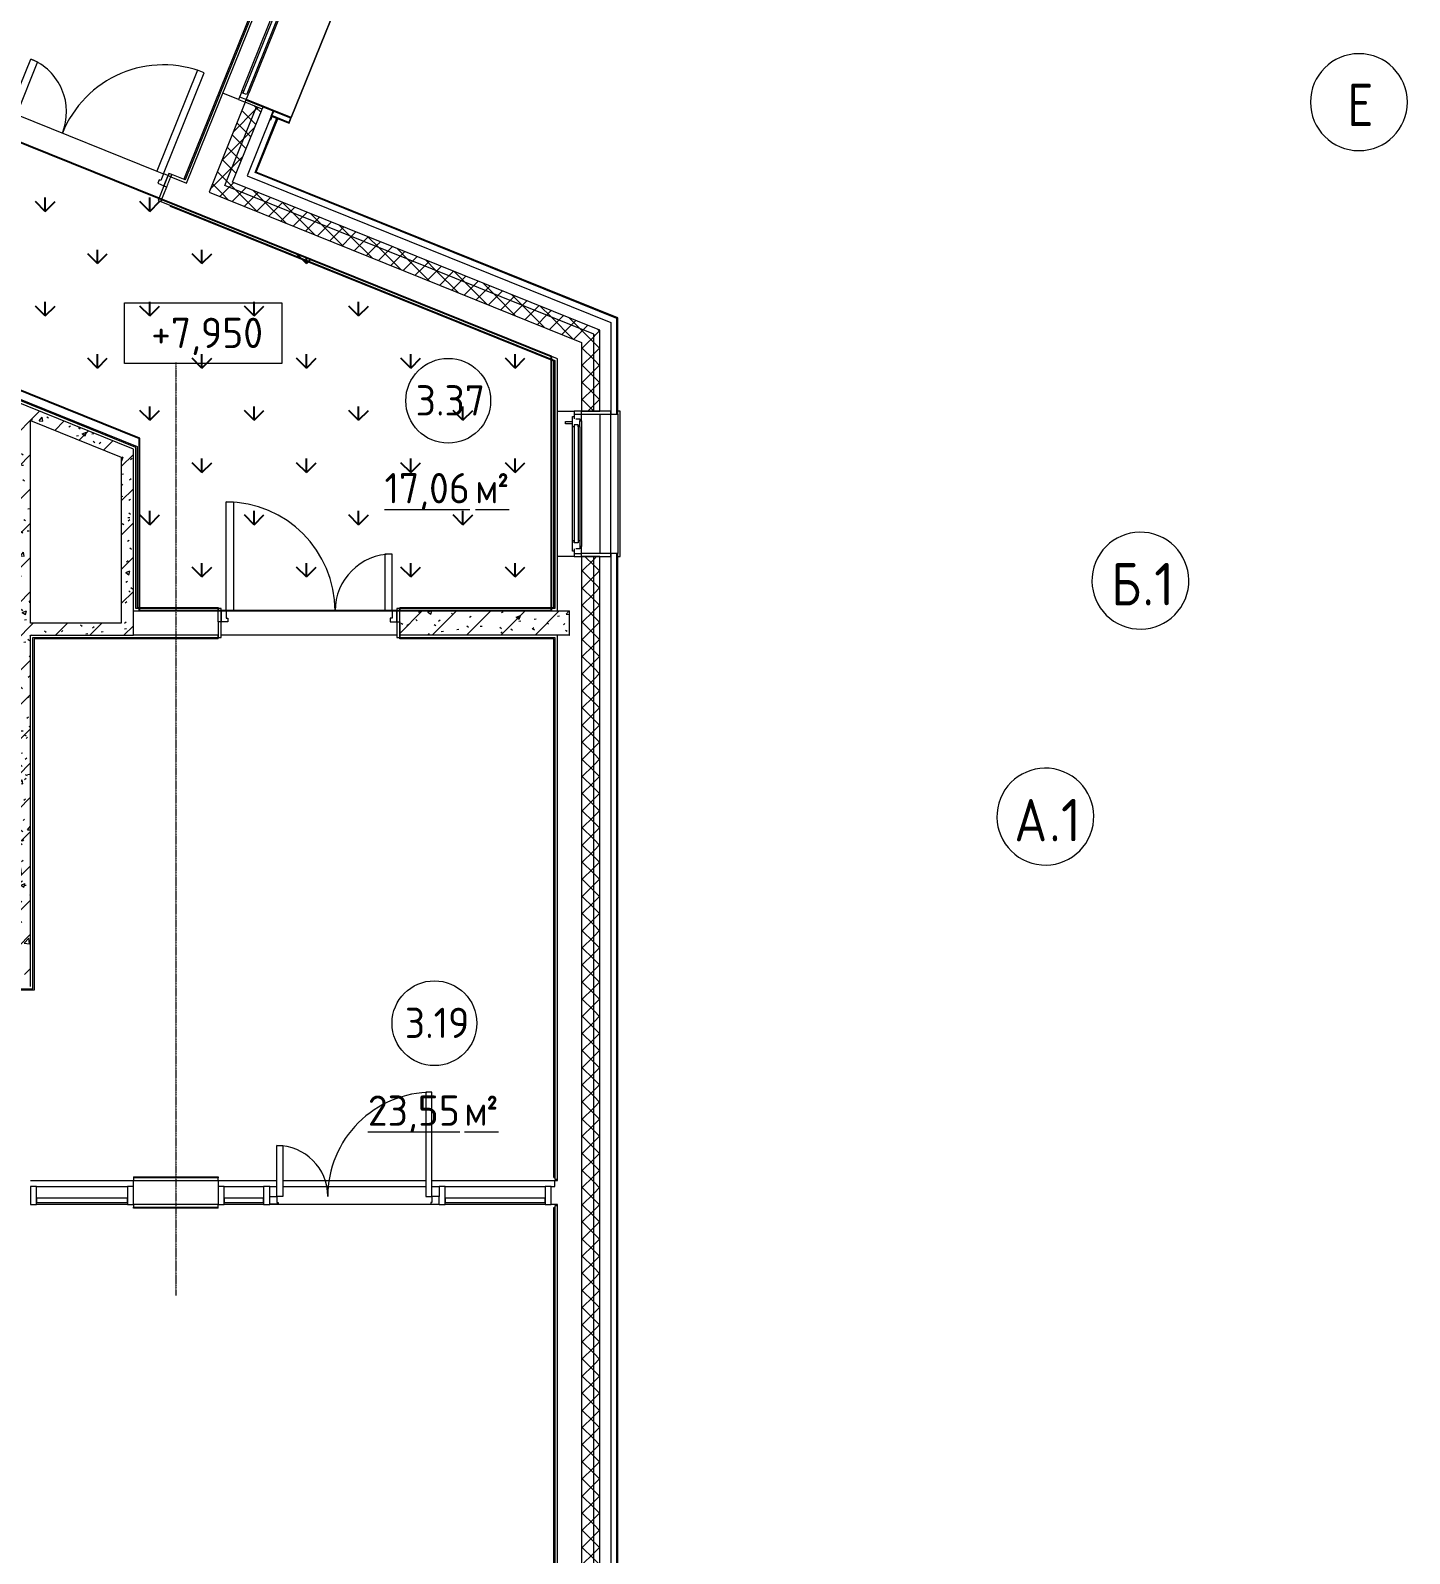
# Model space of a CAD drawing. Header units: millimetres. Extents: x -584918 to 2941280, y 3000189 to 4229862.
# Drawn here: x -415883 to -404497, y 4026106 to 4038678 of the extents above; entities that cross this region are included whole.
import ezdxf

# ---------------------------------------------------------------- set-up
doc = ezdxf.new("R2010")
doc.units = ezdxf.units.MM
doc.linetypes.add('ASVP_Невидимые', pattern=[5, 3, -2])
doc.linetypes.add('ASVP_Осевая', pattern=[14, 10, -2, 0, -2])
for name, color, linetype, lineweight in [('_ Окна', 7, 'Continuous', 0), ('Аннотация', 7, 'Continuous', 0), ('Витраж', 7, 'Continuous', 0), ('Двери', 7, 'Continuous', 0), ('Лестницы', 7, 'Continuous', 0), ('Линии', 7, 'Continuous', 0), ('Марки помещений', 7, 'Continuous', 0), ('Обобщенные модели', 7, 'Continuous', 0), ('Окна', 7, 'Continuous', 0), ('Оси', 7, 'Continuous', 0), ('Отметки', 7, 'Continuous', 0), ('Панели витража', 7, 'Continuous', 0), ('Перекрытие', 7, 'Continuous', 0), ('Стены', 7, 'Continuous', 0), ('Стены внутренние', 7, 'Continuous', 0), ('Стены наружные', 7, 'Continuous', 0), ('Стены несущие', 7, 'Continuous', 0), ('Стены отделка', 7, 'Continuous', 0), ('Стены перегородки', 7, 'Continuous', 0), ('Стены разрез', 7, 'Continuous', 0), ('Стены штриховка', 7, 'Continuous', 0), ('экспертиза условные обозначения', 1, 'Continuous', 0)]:
    doc.layers.add(name, color=color, linetype=linetype, lineweight=lineweight)
doc.styles.add('GOST Common_1', font='', dxfattribs={"height": 700})
doc.styles.add('GOST Common_2', font='', dxfattribs={"height": 500})
doc.styles.add('GOST Common_3', font='', dxfattribs={"width": 0.9, "height": 500})
doc.styles.get('GOST Common_1').set_extended_font_data('GOST Common')
doc.styles.get('GOST Common_2').set_extended_font_data('GOST Common')
doc.styles.get('GOST Common_3').set_extended_font_data('GOST Common')
pattern_1 = [(45, (-440814.02, 4025236.82), (-141.4214, 141.4214), [])]
pattern_2 = [(50, (-440814.02, 4025236.82), (364.368, -31.8783), [38.1, -419.1]), (355, (-440814.02, 4025236.8), (-70.486, 382.1133), [30.48, -335.28]), (100.451, (-440783.66, 4025234.16), (293.885, 350.2334), [32.38, -356.18]), (46.184, (-440814, 4025338.4), (542.1585, -84.086), [57.15, -628.65]), (96.636, (-440768.84, 4025331.4), (474.805, 494.855), [48.57, -534.27]), (351.184, (-440814, 4025338.4), (474.81, 494.85), [45.72, -502.92]), (21, (-440763.22, 4025313.02), (303.2285, -204.5305), [38.1, -419.1]), (326, (-440763.22, 4025313), (123.604, 368.376), [30.48, -335.28]), (71.451, (-440737.95, 4025295.97), (426.834, 163.8427), [32.38, -356.18]), (37.5, (-440814.02, 4025236.82), (6.17665, 169.11015), [16.764, -314.452, 16.764, -323.596, -336.55]), (37.5, (-440814.02, 4025236.82), (6.17665, 169.11015), [-671.576, 16.764, -319.786]), (7.5, (-440814.02, 4025236.82), (133.6389, 200.3615), [16.764, -177.292, 16.764, -306.832, -128.27]), (7.5, (-440814.02, 4025236.82), (133.6389, 200.3615), [-517.652, 16.764, -111.506]), (327.5, (-440927.3, 4025236.82), (271.1818, -11.45836), [16.764, -110.236, 16.764, -379.476, -525.78]), (327.5, (-440927.3, 4025236.82), (271.1818, -11.45836), [-523.24, 16.764, -509.016]), (317.5, (-440978.1, 4025236.82), (296.2585, 50.8528), [16.764, -148.336, 16.764, -246.38, -373.38]), (317.5, (-440978.1, 4025236.82), (296.2585, 50.8528), [-428.244, 16.764, -356.616])]
pattern_3 = [(45, (-440814.02, 4025236.82), (-70.71068, 70.71068), []), (135, (-440814.02, 4025236.82), (-70.71068, -70.71068), [])]

# ---------------------------------------------------------------- blocks, each defined once
blk = doc.blocks.new('ASVP_ДверьПротивопожарнаяСтальная_2 полотна - EI15 1370х2000h_полотна_ Г Пр _1250 в свету_-7407274-АР Этаж 03')
at = {"layer": 'Двери', "lineweight": 18}
for p, q in [((-685, 1000), (-625, 1000)), ((-685, 100), (-685, 1000)), ((-625, 1000), (-625, 100)), ((685, 570), (625, 570)), ((625, 570), (625, 100)), ((685, 100), (685, 570)), ((-725, 100), (-685, 100)), ((-725, 10), (-725, 100)), ((-670, 10), (-725, 10)), ((-625, 100), (-685, 100)), ((-685, 100), (-685, 40)), ((-685, 40), (-670, 40)), ((-670, 40), (-670, 10)), ((625, 100), (685, 100)), ((685, 40), (670, 40)), ((670, 40), (670, 10)), ((670, 10), (725, 10)), ((725, 100), (685, 100)), ((685, 100), (685, 40)), ((725, 10), (725, 100))]:
    blk.add_line(p, q, dxfattribs=at)
at = {"layer": 'Двери', "linetype": 'ASVP_Невидимые', "lineweight": 18}
for p, q in [((-750, 100), (-725, 100)), ((-750, 10), (-750, 100)), ((-725, 10), (-750, 10)), ((-725, 100), (-725, 10)), ((750, 100), (725, 100)), ((725, 100), (725, 10)), ((725, 10), (750, 10)), ((750, 10), (750, 100))]:
    blk.add_line(p, q, dxfattribs=at)
at = {"layer": 'Двери'}
for centre, radius, start, end in [((-685, 100), 900, 360, 90), ((685, 100), 470, 90, 180)]:
    blk.add_arc(centre, radius, start, end, dxfattribs=at)
blk = doc.blocks.new('ASVP_ДверьПротивопожарнаяСтальная_2 полотна - EI30 1370х2000h_полотна_ О Л _1250 в свету_-7420221-АР Этаж 03')
at = {"layer": 'Двери', "lineweight": 18}
for p, q in [((685, 1000), (625, 1000)), ((625, 1000), (625, 100)), ((685, 100), (685, 1000)), ((-685, 570), (-625, 570)), ((-685, 100), (-685, 570)), ((-625, 570), (-625, 100)), ((-725, 100), (-685, 100)), ((-725, 10), (-725, 100)), ((-670, 10), (-725, 10)), ((-625, 100), (-685, 100)), ((-685, 100), (-685, 40)), ((-685, 40), (-670, 40)), ((-670, 40), (-670, 10)), ((625, 100), (685, 100)), ((685, 40), (670, 40)), ((670, 40), (670, 10)), ((670, 10), (725, 10)), ((725, 100), (685, 100)), ((685, 100), (685, 40)), ((725, 10), (725, 100))]:
    blk.add_line(p, q, dxfattribs=at)
at = {"layer": 'Двери', "linetype": 'ASVP_Невидимые', "lineweight": 18}
for p, q in [((-750, 100), (-725, 100)), ((-750, 10), (-750, 100)), ((-725, 10), (-750, 10)), ((-725, 100), (-725, 10)), ((750, 100), (725, 100)), ((725, 100), (725, 10)), ((725, 10), (750, 10)), ((750, 10), (750, 100))]:
    blk.add_line(p, q, dxfattribs=at)
at = {"layer": 'Двери'}
for centre, radius, start, end in [((685, 100), 900, 90, 180), ((-685, 100), 470, 360, 90)]:
    blk.add_arc(centre, radius, start, end, dxfattribs=at)
blk = doc.blocks.new('ASVP_ОТКОС_Оштукатуривание дверного откоса - Оштукатуривание дверного откоса-5741163-АР Этаж 03')
at = {"layer": 'Обобщенные модели'}
for p, q in [((-750, 130), (-750, 0)), ((-725, 0), (-725, 130)), ((725, 130), (725, 0)), ((750, 0), (750, 130)), ((-750, 0), (-725, 0)), ((725, 0), (750, 0))]:
    blk.add_line(p, q, dxfattribs=at)
blk = doc.blocks.new('ASVP_ОТКОС_Оштукатуривание дверного откоса - Оштукатуривание дверного откоса-5741164-АР Этаж 03')
at = {"layer": 'Обобщенные модели'}
for p, q in [((-750, 20), (-750, 0)), ((-725, 0), (-725, 20)), ((725, 20), (725, 0)), ((750, 0), (750, 20)), ((-750, 0), (-725, 0)), ((725, 0), (750, 0))]:
    blk.add_line(p, q, dxfattribs=at)
blk = doc.blocks.new('Системная панель - Cтеклопакет Двухкамерный_36 мм-7512020-АР Этаж 03')
at = {"layer": 'Панели витража', "lineweight": 18}
for p, q in [((162, 18), (-162, 18)), ((-162, 18), (-162, -18)), ((162, -18), (162, 18)), ((-162, -18), (162, -18))]:
    blk.add_line(p, q, dxfattribs=at)
blk = doc.blocks.new('Прямоугольный импост - 50х150 мм-7511836-АР Этаж 03')
at = {"layer": 'Витраж', "lineweight": 18}
for p, q in [((-50, 35), (0, 35)), ((-50, -115), (-50, 35)), ((0, 35), (0, -115)), ((0, -115), (-50, -115))]:
    blk.add_line(p, q, dxfattribs=at)
blk = doc.blocks.new('Прямоугольный импост - 50х150 мм-7511829-АР Этаж 03')
at = {"layer": 'Витраж', "lineweight": 18}
for p, q in [((-25, 35), (25, 35)), ((-25, 32.5), (-25, 35)), ((25, 35), (25, -115)), ((-25, -115), (-25, -32.5)), ((25, -115), (-25, -115))]:
    blk.add_line(p, q, dxfattribs=at)
blk = doc.blocks.new('Системная панель - Cтеклопакет Двухкамерный_36 мм-7513032-АР Этаж 03')
at = {"layer": 'Панели витража', "lineweight": 18}
for p, q in [((413, 18), (-413, 18)), ((-413, 18), (-413, -18)), ((413, -18), (413, 18)), ((-413, -18), (413, -18))]:
    blk.add_line(p, q, dxfattribs=at)
blk = doc.blocks.new('Прямоугольный импост - 50х150 мм-7511842-АР Этаж 03')
at = {"layer": 'Витраж', "lineweight": 18}
for p, q in [((0, 35), (-50, 35)), ((-50, 35), (-50, -115)), ((0, -115), (0, 35)), ((-50, -115), (0, -115))]:
    blk.add_line(p, q, dxfattribs=at)
blk = doc.blocks.new('Системная панель - Cтеклопакет Двухкамерный_36 мм-7512026-АР Этаж 03')
at = {"layer": 'Панели витража', "lineweight": 18}
for p, q in [((375, 18), (-375, 18)), ((-375, 18), (-375, -18)), ((375, -18), (375, 18)), ((-375, -18), (375, -18))]:
    blk.add_line(p, q, dxfattribs=at)
blk = doc.blocks.new('ASVP_ДверьАлюминиеваяВитражная_2 полотна - Остекленная Внутренняя-7512029-АР Этаж 03')
at = {"layer": 'Двери', "lineweight": 18}
for p, q in [((-700, 32.5), (-700, -32.5)), ((-630, 32.5), (-700, 32.5)), ((-640, -32.5), (-640, 17.5)), ((-640, 17.5), (-630, 17.5)), ((-630, 17.5), (-630, 32.5)), ((630, 32.5), (700, 32.5)), ((630, 17.5), (630, 32.5)), ((640, 17.5), (630, 17.5)), ((640, -32.5), (640, 17.5)), ((700, 32.5), (700, -32.5)), ((-700, -32.5), (-640, -32.5)), ((-590, -32.5), (-640, -32.5)), ((-640, -32.5), (-640, -892.5)), ((-590, -892.5), (-590, -32.5)), ((590, -452.5), (590, -32.5)), ((590, -32.5), (640, -32.5)), ((640, -32.5), (640, -452.5)), ((700, -32.5), (640, -32.5)), ((640, -452.5), (590, -452.5)), ((-640, -892.5), (-590, -892.5))]:
    blk.add_line(p, q, dxfattribs=at)
at = {"layer": 'Двери'}
for centre, radius, start, end in [((-640, -32.5), 860, 270, 0), ((640, -32.5), 420, 180, 270)]:
    blk.add_arc(centre, radius, start, end, dxfattribs=at)
blk = doc.blocks.new('Прямоугольный импост - 50х150 мм-V67-АР Этаж 03')
at = {"layer": 'Витраж', "lineweight": 18}
for p, q in [((-25, 35), (25, 35)), ((-25, -115), (-25, 35)), ((25, 35), (25, 32.5)), ((25, -115), (-25, -115)), ((25, -32.5), (25, -115))]:
    blk.add_line(p, q, dxfattribs=at)
blk = doc.blocks.new('Окно_ПВХ_1Створка_1Фрамуга-верх - ОП_2100_h_х1150_1ст1фр_ желтый-7962715-АР Этаж 03')
at = {"layer": '_ Окна'}
for p, q in [((-519, 100), (-600, 100)), ((-600, 100), (-600, 40)), ((-600, 40), (-537, 40)), ((-575, 40), (-575, 100)), ((-555, 26), (-555, 40)), ((-470, 26), (-555, 26)), ((-537, 54), (-537, 86)), ((-537, 86), (-519, 86)), ((-519, 86), (-519, 100)), ((-470, 86), (-519, 86)), ((-488, 72), (-488, 40)), ((-470, 72), (-488, 72)), ((-488, 72), (488, 72)), ((-488, 40), (-470, 40)), ((-488, 40), (488, 40)), ((-470, 86), (-470, 72)), ((-470, 40), (-470, 26)), ((470, 86), (470, 72)), ((470, 86), (519, 86)), ((470, 72), (488, 72)), ((470, 40), (470, 26)), ((488, 40), (470, 40)), ((555, 26), (470, 26)), ((488, 72), (488, 40)), ((519, 100), (519, 86)), ((600, 100), (519, 100)), ((519, 86), (537, 86)), ((537, 86), (537, 54)), ((537, 40), (600, 40)), ((555, 40), (555, 26)), ((575, 40), (575, 100)), ((600, 40), (600, 100))]:
    blk.add_line(p, q, dxfattribs=at)
at = {"layer": 'Окна'}
for p, q in [((600, 420), (-600, 420)), ((-600, 420), (-600, 400)), ((600, 400), (600, 420)), ((-519, 100), (519, 100)), ((-514, -34), (-514, 26)), ((-494, 26), (-494, -34)), ((-470, 86), (470, 86)), ((470, 26), (-470, 26)), ((-494, -34), (-514, -34))]:
    blk.add_line(p, q, dxfattribs=at)
blk = doc.blocks.new('Окно_ПВХ_2Створки_1Фрамуга-верх - ОП_2100_h_х1750_2ст1фр-7979833-АР Этаж 03')
at = {"layer": '_ Окна'}
for p, q in [((-819, 100), (-900, 100)), ((-900, 100), (-900, 40)), ((-900, 40), (-837, 40)), ((-875, 40), (-875, 100)), ((-855, 26), (-855, 40)), ((-770, 26), (-855, 26)), ((-837, 54), (-837, 86)), ((-837, 86), (-819, 86)), ((-819, 86), (-819, 100)), ((-770, 86), (-819, 86)), ((-788, 72), (-788, 40)), ((-770, 72), (-788, 72)), ((-788, 72), (-69, 72)), ((-788, 40), (-770, 40)), ((-788, 40), (-69, 40)), ((-770, 86), (-770, 72)), ((-770, 40), (-770, 26)), ((-87, 86), (-87, 72)), ((-87, 86), (-38, 86)), ((-87, 72), (-69, 72)), ((-87, 40), (-87, 26)), ((-69, 40), (-87, 40)), ((-2, 26), (-87, 26)), ((-69, 72), (-69, 40)), ((38, 100), (-38, 100)), ((-38, 100), (-38, 86)), ((-38, 86), (-20, 86)), ((-20, 86), (-20, 54)), ((-20, 40), (20, 40)), ((-2, 40), (-2, 26)), ((20, 54), (20, 86)), ((20, 86), (38, 86)), ((20, 54), (837, 54)), ((20, 54), (38, 54)), ((38, 40), (20, 40)), ((38, 86), (38, 100)), ((38, 86), (819, 86)), ((38, 54), (38, 40)), ((819, 100), (819, 86)), ((900, 100), (819, 100)), ((819, 86), (837, 86)), ((819, 54), (819, 40)), ((837, 54), (819, 54)), ((837, 40), (819, 40)), ((837, 86), (837, 54)), ((837, 40), (900, 40)), ((875, 40), (875, 100)), ((900, 40), (900, 100))]:
    blk.add_line(p, q, dxfattribs=at)
at = {"layer": 'Окна'}
for p, q in [((-819, 100), (-38, 100)), ((-814, -34), (-814, 26)), ((-794, 26), (-794, -34)), ((-770, 86), (-87, 86)), ((-87, 26), (-770, 26)), ((38, 100), (819, 100)), ((819, 40), (38, 40)), ((-794, -34), (-814, -34))]:
    blk.add_line(p, q, dxfattribs=at)
blk = doc.blocks.new('Откос наружный5 - Откос наружный-7694327-АР Этаж 03')
at = {"layer": 'Стены'}
for p, q in [((29723, 10374), (29723, 10399)), ((29723, 9199), (29723, 9224))]:
    blk.add_line(p, q, dxfattribs=at)
at = {"layer": 'Стены разрез'}
for p, q in [((29723, 10399), (29481, 10399)), ((29481, 10374), (29723, 10374)), ((29723, 9224), (29481, 9224)), ((29481, 9199), (29723, 9199))]:
    blk.add_line(p, q, dxfattribs=at)
blk = doc.blocks.new('Откос с зашивкой _верх_низ_ - Откос-7921503-АР Этаж 03')
at = {"layer": 'Обобщенные модели'}
for p, q in [((-880, 300), (-880, -100)), ((-875, -100), (-875, 300)), ((875, 300), (875, -100)), ((880, -100), (880, 300)), ((-920, 55), (-955, 55)), ((-955, 55), (-955, 50)), ((-955, 50), (-925, 50)), ((-925, 50), (-925, -100)), ((-920, -95), (-920, 55)), ((-920, 55), (-880, 55)), ((880, 55), (920, 55)), ((955, 55), (920, 55)), ((920, 55), (920, -95)), ((925, -100), (925, 50)), ((925, 50), (955, 50)), ((955, 50), (955, 55)), ((-925, -100), (-875, -100)), ((-875, -95), (-920, -95)), ((-880, -100), (-875, -100)), ((-875, -100), (-875, -95)), ((-875, -100), (875, -100)), ((875, -100), (-875, -100)), ((920, -95), (875, -95)), ((875, -95), (875, -100)), ((875, -100), (880, -100)), ((875, -100), (925, -100))]:
    blk.add_line(p, q, dxfattribs=at)
blk = doc.blocks.new('Ось сетки - Круг_Ø8 мм-6577-АР Этаж 03')
at = {"layer": 'Оси'}
for start, end in [(360, 180), (180, 360)]:
    blk.add_arc((0, 0), 4, start, end, dxfattribs=at)
blk = doc.blocks.new('ASVP_Марка_Помещение_ДваЗначения - Номер Площадь-685795-АР Этаж 03')
at = {"layer": 'Марки помещений'}
blk.add_circle((0, 0), 3.5, dxfattribs=at)
blk = doc.blocks.new('Высотные отметки - Рамка-5093-АР Этаж 03')
at = {"layer": 'Аннотация'}
for p, q in [((-6.5, 0), (-6.5, 5)), ((-6.5, 5), (6.5, 5)), ((6.5, 5), (6.5, 0)), ((6.5, 0), (-6.5, 0))]:
    blk.add_line(p, q, dxfattribs=at)

msp = doc.modelspace()

# ---------------------------------------------------------------- hatches: boundary and pattern name
at = {"layer": 'Стены внутренние'}
h = msp.add_hatch(dxfattribs=at)
h.set_pattern_fill('FP_4', color=256, style=0, pattern_type=2)
h.set_pattern_definition(pattern_1)
h.paths.add_polyline_path([(-415133.121, 4035155.275), (-415133.121, 4035263.089), (-420340.656, 4037361.648), (-420378.033, 4037268.896), (-415300.66, 4035222.791)])
h = msp.add_hatch(dxfattribs=at)
h.set_pattern_fill('FP_5', color=256, style=0, pattern_type=2)
h.set_pattern_definition(pattern_2)
h.paths.add_polyline_path([(-415133.121, 4035155.275), (-415133.121, 4035263.089), (-420340.656, 4037361.648), (-420378.033, 4037268.896), (-415300.66, 4035222.791)])
h = msp.add_hatch(dxfattribs=at)
h.set_pattern_fill('FP_4', color=256, style=0, pattern_type=2)
h.set_pattern_definition(pattern_1)
h.paths.add_polyline_path([(-415884.549, 4030886.149), (-415883.121, 4030886.149), (-415883.121, 4035457.514), (-415983.121, 4035497.812), (-415983.121, 4030886.149)])
h = msp.add_hatch(dxfattribs=at)
h.set_pattern_fill('FP_5', color=256, style=0, pattern_type=2)
h.set_pattern_definition(pattern_2)
h.paths.add_polyline_path([(-415884.549, 4030886.149), (-415883.121, 4030886.149), (-415883.121, 4035457.514), (-415983.121, 4035497.812), (-415983.121, 4030886.149)])
h = msp.add_hatch(dxfattribs=at)
h.set_pattern_fill('FP_4', color=256, style=0, pattern_type=2)
h.set_pattern_definition(pattern_1)
h.paths.add_polyline_path([(-415033.121, 4033786.149), (-415033.121, 4035222.791), (-415133.121, 4035263.089), (-415133.121, 4033786.149)])
h = msp.add_hatch(dxfattribs=at)
h.set_pattern_fill('FP_5', color=256, style=0, pattern_type=2)
h.set_pattern_definition(pattern_2)
h.paths.add_polyline_path([(-415033.121, 4033786.149), (-415033.121, 4035222.791), (-415133.121, 4035263.089), (-415133.121, 4033786.149)])
h = msp.add_hatch(dxfattribs=at)
h.set_pattern_fill('FP_4', color=256, style=0, pattern_type=2)
h.set_pattern_definition(pattern_1)
h.paths.add_polyline_path([(-411553.121, 4033686.149), (-411433.121, 4033686.149), (-411433.121, 4033886.149), (-412833.121, 4033886.149), (-412833.121, 4033686.149), (-412035.311, 4033686.149)])
h = msp.add_hatch(dxfattribs=at)
h.set_pattern_fill('FP_5', color=256, style=0, pattern_type=2)
h.set_pattern_definition(pattern_2)
h.paths.add_polyline_path([(-411553.121, 4033686.149), (-411433.121, 4033686.149), (-411433.121, 4033886.149), (-412833.121, 4033886.149), (-412833.121, 4033686.149), (-412035.311, 4033686.149)])
h = msp.add_hatch(dxfattribs=at)
h.set_pattern_fill('FP_4', color=256, style=0, pattern_type=2)
h.set_pattern_definition(pattern_1)
h.paths.add_polyline_path([(-415875.978, 4033686.149), (-415033.121, 4033686.149), (-415033.121, 4033786.149), (-415883.121, 4033786.149), (-415883.121, 4033686.149)])
h = msp.add_hatch(dxfattribs=at)
h.set_pattern_fill('FP_5', color=256, style=0, pattern_type=2)
h.set_pattern_definition(pattern_2)
h.paths.add_polyline_path([(-415875.978, 4033686.149), (-415033.121, 4033686.149), (-415033.121, 4033786.149), (-415883.121, 4033786.149), (-415883.121, 4033686.149)])
at = {"layer": 'Стены наружные'}
h = msp.add_hatch(dxfattribs=at)
h.set_pattern_fill('FP_1', color=256, style=0, pattern_type=2)
h.set_pattern_definition(pattern_3)
h.paths.add_polyline_path([(-414316.111, 4037305.766), (-414017.09, 4038047.781), (-414109.842, 4038085.159), (-414408.863, 4037343.143)])
h.paths.add_polyline_path([(-413344.292, 4039717.315), (-412428.54, 4041989.736), (-412521.292, 4042027.114), (-413437.044, 4039754.693)])
h = msp.add_hatch(dxfattribs=at)
h.set_pattern_fill('FP_1', color=256, style=0, pattern_type=2)
h.set_pattern_definition(pattern_3)
h.paths.add_polyline_path([(-414232.357, 4037379.829), (-413970.714, 4038029.092), (-414017.09, 4038047.781), (-414278.733, 4037398.518), (-414269.735, 4037394.892)])
h.paths.add_polyline_path([(-413297.916, 4039698.626), (-412400.853, 4041924.672), (-412447.229, 4041943.36), (-413344.292, 4039717.315), (-413323.527, 4039708.947)])
h = msp.add_hatch(dxfattribs=at)
h.set_pattern_fill('FP_6', color=256, style=0, pattern_type=2)
h.set_pattern_definition([(45, (-440814.02, 4025236.8), (-235.7317, 235.7317), []), (45, (-440656.87, 4025236.8), (-235.7317, 235.7317), [])])
h.paths.add_polyline_path([(-414018.474, 4037509.266), (-413840.93, 4037949.838), (-413848.35, 4037952.828), (-414025.894, 4037512.256)])
h = msp.add_hatch(dxfattribs=at)
h.set_pattern_fill('FP_1', color=256, style=0, pattern_type=2)
h.set_pattern_definition(pattern_3)
h.paths.add_polyline_path([(-411233.121, 4036063.367), (-411233.121, 4036171.181), (-414278.733, 4037398.518), (-414316.111, 4037305.766), (-411333.121, 4036103.665)])
h = msp.add_hatch(dxfattribs=at)
h.set_pattern_fill('FP_1', color=256, style=0, pattern_type=2)
h.set_pattern_definition(pattern_3)
h.paths.add_polyline_path([(-411183.121, 4036151.032), (-411183.121, 4036204.939), (-414213.668, 4037426.205), (-414232.357, 4037379.829), (-411233.121, 4036171.181)])
h = msp.add_hatch(dxfattribs=at)
h.set_pattern_fill('FP_1', color=256, style=0, pattern_type=2)
h.set_pattern_definition(pattern_3)
h.paths.add_polyline_path([(-411183.121, 4021636.149), (-411183.121, 4034336.149), (-411233.121, 4034336.149), (-411233.121, 4021636.149)])
h.paths.add_polyline_path([(-411183.121, 4035536.149), (-411183.121, 4036151.032), (-411233.121, 4036171.181), (-411233.121, 4035536.149)])
h = msp.add_hatch(dxfattribs=at)
h.set_pattern_fill('FP_1', color=256, style=0, pattern_type=2)
h.set_pattern_definition(pattern_3)
h.paths.add_polyline_path([(-411233.121, 4021686.149), (-411233.121, 4034336.149), (-411333.121, 4034336.149), (-411333.121, 4021686.149)])
h.paths.add_polyline_path([(-411233.121, 4035536.149), (-411233.121, 4036063.367), (-411333.121, 4036103.665), (-411333.121, 4035536.149)])
at = {"layer": 'экспертиза условные обозначения', "lineweight": -3}
h = msp.add_hatch(dxfattribs=at)
h.set_pattern_fill('GRASS', color=3, scale=24)
h.set_pattern_definition([(90, (-441193.04, 3779846), (-431.0523, 431.0523), [114.3, -747.8046]), (45, (-441193.04, 3779846), (-431.0523, 431.0523), [114.3, -495.3]), (135, (-441193.04, 3779846), (-431.0523, -431.0523), [114.3, -495.3])])
h.paths.add_polyline_path([(-418954.882, 4036911.017), (-418244.707, 4038673.302), (-411583.121, 4035988.783), (-411583.121, 4033886.149), (-414983.121, 4033886.149), (-414983.121, 4035310.456)])

# ---------------------------------------------------------------- linework, layer by layer
at = {"layer": 'Лестницы'}
msp.add_line((-415999.557, 4037984.17), (-414840.159, 4037516.949), dxfattribs=at)
at = {"layer": 'Линии', "linetype": 'ASVP_Осевая'}
msp.add_line((-414683.121, 4035936.149), (-414683.121, 4028236.149), dxfattribs=at)
at = {"layer": 'Перекрытие'}
for p, q in [((-414822.162, 4037294.068), (-416167.065, 4037836.044)), ((-414208.121, 4033886.149), (-412958.121, 4033886.149)), ((-412858.121, 4033686.149), (-414308.121, 4033686.149)), ((-411533.121, 4029186.149), (-411533.121, 4029196.149)), ((-415883.121, 4029186.149), (-415033.121, 4029186.149)), ((-415833.121, 4029136.149), (-415083.121, 4029136.149)), ((-415033.121, 4029136.149), (-415033.121, 4029186.149)), ((-414333.121, 4029186.149), (-414333.121, 4029136.149)), ((-414333.121, 4029186.149), (-413848.121, 4029186.149)), ((-414283.121, 4029136.149), (-413958.121, 4029136.149)), ((-413908.121, 4029136.149), (-413848.121, 4029136.149)), ((-413798.121, 4029186.149), (-412618.121, 4029186.149)), ((-413798.121, 4029136.149), (-412618.121, 4029136.149)), ((-412568.121, 4029186.149), (-411533.121, 4029186.149)), ((-412568.121, 4029136.149), (-412508.121, 4029136.149)), ((-412458.121, 4029136.149), (-411633.121, 4029136.149)), ((-411583.121, 4029136.149), (-411553.121, 4029136.149)), ((-411553.121, 4029136.149), (-411553.121, 4029186.149)), ((-415083.121, 4028986.149), (-415833.121, 4028986.149)), ((-413958.121, 4028986.149), (-414283.121, 4028986.149)), ((-412508.121, 4028986.149), (-413908.121, 4028986.149)), ((-411633.121, 4028986.149), (-412458.121, 4028986.149)), ((-411533.121, 4028986.149), (-411583.121, 4028986.149)), ((-411533.121, 4028976.149), (-411533.121, 4028986.149))]:
    msp.add_line(p, q, dxfattribs=at)
at = {"layer": 'Стены внутренние'}
for p, q in [((-414612.847, 4037452.3), (-413362.566, 4040554.851)), ((-414165.493, 4038107.585), (-414295.345, 4038159.914)), ((-414612.847, 4037452.3), (-414603.572, 4037448.562)), ((-414727.713, 4037223.662), (-414723.975, 4037232.937)), ((-411563.121, 4035948.379), (-414727.713, 4037223.662)), ((-418931.183, 4036825.996), (-415003.121, 4035243.046)), ((-411563.121, 4033916.149), (-411563.121, 4035948.379)), ((-411533.121, 4035536.149), (-411393.121, 4035536.149)), ((-415003.121, 4035243.046), (-415003.121, 4033916.149)), ((-411393.121, 4034336.149), (-411533.121, 4034336.149)), ((-415003.121, 4033916.149), (-414333.121, 4033916.149)), ((-414333.121, 4033916.149), (-414333.121, 4033906.149)), ((-412833.121, 4033916.149), (-411563.121, 4033916.149)), ((-412833.121, 4033916.149), (-412833.121, 4033906.149)), ((-414333.121, 4033656.149), (-415853.121, 4033656.149)), ((-415853.121, 4033656.149), (-415853.121, 4030756.149)), ((-414333.121, 4033656.149), (-414333.121, 4033666.149)), ((-412833.121, 4033656.149), (-412833.121, 4033666.149)), ((-411563.121, 4033656.149), (-412833.121, 4033656.149)), ((-411563.121, 4029211.149), (-411563.121, 4033656.149)), ((-415853.121, 4030756.149), (-417203.121, 4030756.149)), ((-415033.121, 4029216.149), (-414333.121, 4029216.149)), ((-415033.121, 4029216.149), (-415033.121, 4029206.149)), ((-414333.121, 4029216.149), (-414333.121, 4029206.149)), ((-411563.121, 4029211.149), (-411553.121, 4029211.149)), ((-415033.121, 4028956.149), (-415033.121, 4028966.149)), ((-414333.121, 4028956.149), (-415033.121, 4028956.149)), ((-414333.121, 4028956.149), (-414333.121, 4028966.149)), ((-411563.121, 4022016.149), (-411563.121, 4028961.149)), ((-411563.121, 4028961.149), (-411553.121, 4028961.149))]:
    msp.add_line(p, q, dxfattribs=at)
at = {"layer": 'Стены наружные'}
for p, q in [((-413963.238, 4038047.643), (-413970.714, 4038029.092)), ((-413894.726, 4037971.517), (-413877.906, 4038013.255)), ((-411183.121, 4035511.149), (-411183.121, 4034361.149)), ((-411091.121, 4034361.149), (-411091.121, 4035511.149)), ((-411033.121, 4035511.149), (-411033.121, 4034361.149))]:
    msp.add_line(p, q, dxfattribs=at)
at = {"layer": 'Стены несущие'}
for p, q in [((-415033.121, 4035222.791), (-420340.656, 4037361.648)), ((-415883.121, 4033786.149), (-415883.121, 4035457.514)), ((-415883.121, 4035457.514), (-415133.121, 4035155.275)), ((-415133.121, 4035155.275), (-415133.121, 4033786.149)), ((-415033.121, 4033786.149), (-415033.121, 4035222.791)), ((-412833.121, 4033886.149), (-411433.121, 4033886.149)), ((-411433.121, 4033686.149), (-411433.121, 4033886.149)), ((-415133.121, 4033786.149), (-415883.121, 4033786.149)), ((-415033.121, 4033686.149), (-415033.121, 4033786.149)), ((-412833.121, 4033796.149), (-412833.121, 4033686.149)), ((-415883.121, 4030786.149), (-415883.121, 4033686.149)), ((-415883.121, 4033686.149), (-415033.121, 4033686.149)), ((-411433.121, 4033686.149), (-412833.121, 4033686.149))]:
    msp.add_line(p, q, dxfattribs=at)
at = {"layer": 'Стены отделка'}
for p, q in [((-413349.553, 4040560.388), (-414605.441, 4037443.925)), ((-414594.366, 4037417.899), (-413323.527, 4040571.463)), ((-413894.726, 4037971.517), (-414093.949, 4037477.149)), ((-414018.474, 4037509.266), (-413840.93, 4037949.838)), ((-413840.93, 4037949.838), (-413894.726, 4037971.517)), ((-411033.121, 4036306.213), (-414018.474, 4037509.266)), ((-414716.743, 4037488.778), (-414724.219, 4037470.227)), ((-414724.219, 4037470.227), (-414594.366, 4037417.899)), ((-414605.441, 4037443.925), (-414716.743, 4037488.778)), ((-414093.949, 4037477.149), (-411091.121, 4036267.054)), ((-414798.974, 4037284.724), (-414806.45, 4037266.173)), ((-414806.45, 4037266.173), (-411553.121, 4035955.13)), ((-411533.121, 4035968.633), (-414798.974, 4037284.724)), ((-415013.121, 4035236.294), (-418956.958, 4036825.602)), ((-411091.121, 4036267.054), (-411091.121, 4035536.149)), ((-411033.121, 4035511.149), (-411033.121, 4036306.213)), ((-411553.121, 4035955.13), (-411553.121, 4033906.149)), ((-411533.121, 4033886.149), (-411533.121, 4035968.633)), ((-411091.121, 4035511.149), (-411033.121, 4035511.149)), ((-415013.121, 4033906.149), (-415013.121, 4035236.294)), ((-411033.121, 4034361.149), (-411091.121, 4034361.149)), ((-411033.121, 4020686.149), (-411033.121, 4034361.149)), ((-411091.121, 4034336.149), (-411091.121, 4020744.149)), ((-415033.121, 4033886.149), (-414333.121, 4033886.149)), ((-414333.121, 4033906.149), (-415013.121, 4033906.149)), ((-414333.121, 4033886.149), (-414333.121, 4033906.149)), ((-411553.121, 4033906.149), (-412833.121, 4033906.149)), ((-412833.121, 4033906.149), (-412833.121, 4033886.149)), ((-415863.121, 4030766.149), (-415863.121, 4033666.149)), ((-415863.121, 4033666.149), (-414333.121, 4033666.149)), ((-414333.121, 4033686.149), (-415033.121, 4033686.149)), ((-414333.121, 4033666.149), (-414333.121, 4033686.149)), ((-412833.121, 4033686.149), (-412833.121, 4033666.149)), ((-412833.121, 4033666.149), (-411553.121, 4033666.149)), ((-411553.121, 4033666.149), (-411553.121, 4029196.149)), ((-411533.121, 4029196.149), (-411533.121, 4033686.149)), ((-417213.121, 4030766.149), (-415863.121, 4030766.149)), ((-414333.121, 4029206.149), (-415033.121, 4029206.149)), ((-415033.121, 4029206.149), (-415033.121, 4029186.149)), ((-414333.121, 4029186.149), (-414333.121, 4029206.149)), ((-411553.121, 4029196.149), (-411533.121, 4029196.149)), ((-415033.121, 4029186.149), (-414333.121, 4029186.149)), ((-414333.121, 4028986.149), (-415033.121, 4028986.149)), ((-415033.121, 4028986.149), (-415033.121, 4028966.149)), ((-415033.121, 4028966.149), (-414333.121, 4028966.149)), ((-414333.121, 4028966.149), (-414333.121, 4028986.149)), ((-411533.121, 4028976.149), (-411553.121, 4028976.149)), ((-411553.121, 4028976.149), (-411553.121, 4022006.149)), ((-411533.121, 4021986.149), (-411533.121, 4028976.149))]:
    msp.add_line(p, q, dxfattribs=at)
at = {"layer": 'Стены перегородки'}
for p, q in [((-414109.842, 4038085.159), (-414408.863, 4037343.143)), ((-414213.668, 4037426.205), (-413970.714, 4038029.092)), ((-413970.714, 4038029.092), (-414109.842, 4038085.159)), ((-411183.121, 4036204.939), (-414213.668, 4037426.205)), ((-414408.863, 4037343.143), (-411333.121, 4036103.665)), ((-411183.121, 4035536.149), (-411183.121, 4036204.939)), ((-411333.121, 4036103.665), (-411333.121, 4035536.149)), ((-411333.121, 4035536.149), (-411183.121, 4035536.149)), ((-411333.121, 4034336.149), (-411333.121, 4021786.149)), ((-411183.121, 4034336.149), (-411333.121, 4034336.149)), ((-411183.121, 4021636.149), (-411183.121, 4034336.149))]:
    msp.add_line(p, q, dxfattribs=at)
at = {"layer": 'Стены штриховка'}
for p, q in [((-414278.733, 4037398.518), (-414017.09, 4038047.781)), ((-414028.884, 4037504.836), (-413848.35, 4037952.828)), ((-411041.121, 4036300.812), (-414028.884, 4037504.836)), ((-414025.894, 4037512.256), (-414018.474, 4037509.266)), ((-411233.121, 4036171.181), (-414278.733, 4037398.518)), ((-411041.121, 4035511.149), (-411041.121, 4036300.812)), ((-411233.121, 4035536.149), (-411233.121, 4036171.181)), ((-411091.121, 4035536.149), (-411091.121, 4035511.149)), ((-411091.121, 4034361.149), (-411091.121, 4034336.149)), ((-411041.121, 4020694.149), (-411041.121, 4034361.149)), ((-411233.121, 4021686.149), (-411233.121, 4034336.149))]:
    msp.add_line(p, q, dxfattribs=at)
at = {"layer": 'экспертиза условные обозначения', "color": 3, "lineweight": -3}
msp.add_lwpolyline([(-418954.882, 4036911.017), (-418244.707, 4038673.302), (-411583.121, 4035988.783), (-411583.121, 4033886.149), (-414983.121, 4033886.149), (-414983.121, 4035310.456), (-418954.882, 4036911.017)], dxfattribs=at)

# ---------------------------------------------------------------- block references
at = {"layer": 'Витраж', "rotation": 180}
for p in [(-415883.121, 4029021.149), (-414333.121, 4029021.149)]:
    msp.add_blockref('Прямоугольный импост - 50х150 мм-7511842-АР Этаж 03', p, dxfattribs=at)
at = {"layer": 'Витраж', "extrusion": (0, 0, -1), "rotation": 180}
for name, p in [('Прямоугольный импост - 50х150 мм-7511836-АР Этаж 03', (415033.121, 4029021.149)), ('Прямоугольный импост - 50х150 мм-V67-АР Этаж 03', (413933.121, 4029021.149)), ('Прямоугольный импост - 50х150 мм-7511829-АР Этаж 03', (412483.121, 4029021.149)), ('Прямоугольный импост - 50х150 мм-7511836-АР Этаж 03', (411583.121, 4029021.149))]:
    msp.add_blockref(name, p, dxfattribs=at)
at = {"layer": 'Двери'}
for name, p, rotation in [('ASVP_ДверьПротивопожарнаяСтальная_2 полотна - EI30 1370х2000h_полотна_ О Л _1250 в свету_-7420221-АР Этаж 03', (-415457.236, 4037657.808), 338.0513009164578), ('ASVP_ДверьАлюминиеваяВитражная_2 полотна - Остекленная Внутренняя-7512029-АР Этаж 03', (-413208.121, 4029021.149), 180)]:
    msp.add_blockref(name, p, dxfattribs=dict(at, rotation=rotation))
msp.add_blockref('ASVP_ДверьПротивопожарнаяСтальная_2 полотна - EI15 1370х2000h_полотна_ Г Пр _1250 в свету_-7407274-АР Этаж 03', (-413583.121, 4033786.149), dxfattribs=at)
at = {"layer": 'Марки помещений', "xscale": 99.99999999999993, "yscale": 99.99999999999993, "zscale": 99.99999999999993}
for p in [(-412434.28, 4035621.692), (-412547.789, 4030483.54)]:
    msp.add_blockref('ASVP_Марка_Помещение_ДваЗначения - Номер Площадь-685795-АР Этаж 03', p, dxfattribs=at)
at = {"layer": 'Обобщенные модели'}
for name, p, rotation in [('Откос с зашивкой _верх_низ_ - Откос-7921503-АР Этаж 03', (-413495.187, 4038807.793), 68.05130091645732), ('ASVP_ОТКОС_Оштукатуривание дверного откоса - Оштукатуривание дверного откоса-5741164-АР Этаж 03', (-415412.383, 4037769.11), 158.0513009164576), ('ASVP_ОТКОС_Оштукатуривание дверного откоса - Оштукатуривание дверного откоса-5741163-АР Этаж 03', (-415502.089, 4037546.505), 338.0513009164578), ('ASVP_ОТКОС_Оштукатуривание дверного откоса - Оштукатуривание дверного откоса-5741164-АР Этаж 03', (-413583.121, 4033906.149), 180)]:
    msp.add_blockref(name, p, dxfattribs=dict(at, rotation=rotation))
msp.add_blockref('ASVP_ОТКОС_Оштукатуривание дверного откоса - Оштукатуривание дверного откоса-5741163-АР Этаж 03', (-413583.121, 4033666.149), dxfattribs=at)
at = {"layer": 'Окна'}
for name, p, rotation in [('Окно_ПВХ_2Створки_1Фрамуга-верх - ОП_2100_h_х1750_2ст1фр-7979833-АР Этаж 03', (-413866.195, 4038957.303), 248.0513009164578), ('Окно_ПВХ_1Створка_1Фрамуга-верх - ОП_2100_h_х1150_1ст1фр_ желтый-7962715-АР Этаж 03', (-411433.121, 4034936.149), 269.9999999999999)]:
    msp.add_blockref(name, p, dxfattribs=dict(at, rotation=rotation))
at = {"layer": 'Оси', "xscale": 99.99999999999993, "yscale": 99.99999999999993, "zscale": 99.99999999999993}
for p, rotation in [((-404915.105, 4038086.149), 269.9999999999994), ((-406719.18, 4034136.502), 248.0513009164574), ((-407504.11, 4032188.712), 248.0513009164574)]:
    msp.add_blockref('Ось сетки - Круг_Ø8 мм-6577-АР Этаж 03', p, dxfattribs=dict(at, rotation=rotation))
at = {"layer": 'Отметки', "xscale": 99.99999999999993, "yscale": 99.99999999999993, "zscale": 99.99999999999993}
msp.add_blockref('Высотные отметки - Рамка-5093-АР Этаж 03', (-414457.597, 4035930.079), dxfattribs=at)
at = {"layer": 'Панели витража'}
for name, p in [('Системная панель - Cтеклопакет Двухкамерный_36 мм-7512026-АР Этаж 03', (-415458.121, 4029021.149)), ('Системная панель - Cтеклопакет Двухкамерный_36 мм-7512020-АР Этаж 03', (-414120.621, 4029021.149)), ('Системная панель - Cтеклопакет Двухкамерный_36 мм-7513032-АР Этаж 03', (-412045.621, 4029021.149))]:
    msp.add_blockref(name, p, dxfattribs=at)
at = {"layer": 'Стены'}
msp.add_blockref('Откос наружный5 - Откос наружный-7694327-АР Этаж 03', (-440814.02, 4025136.816), dxfattribs=at)

# ---------------------------------------------------------------- texts
at = {"layer": 'Марки помещений', "char_height": 250, "attachment_point": 1}
for s, insert, width, style in [('3.37', (-412702.938, 4035749.417), 663.79725, 'GOST Common_2'), ('\\L17,06 ', (-412959.874, 4035024.886), 909.11362, 'GOST Common_2'), ('\\L\\fGOST Common|b0|i0|c238|p34|;\\W.9;\\L²', (-412031.186, 4035024.886), 165.94931, 'GOST Common_3'), ('\\L\\fGOST Common|b0|i0|c204|p34|;\\W.9;\\Lм', (-412209.78, 4035024.886), 216.45562, 'GOST Common_2'), ('3.19', (-412792.597, 4030611.265), 606.07575, 'GOST Common_2'), ('\\L23,55 ', (-413097.233, 4029886.734), 966.83512, 'GOST Common_2'), ('\\L\\fGOST Common|b0|i0|c238|p34|;\\W.9;\\L²', (-412120.92, 4029886.734), 165.94931, 'GOST Common_3'), ('\\L\\fGOST Common|b0|i0|c204|p34|;\\W.9;\\Lм', (-412299.514, 4029886.734), 216.45562, 'GOST Common_2')]:
    msp.add_mtext(s, dxfattribs=dict(at, insert=insert, width=width, style=style))
at = {"layer": 'Оси', "char_height": 350, "attachment_point": 1, "style": 'GOST Common_1'}
for s, insert, width in [('\\fGOST Common|b0|i0|c204|p34|;\\W.9;Е', (-405013.578, 4038238.736), 274.17712), ('\\fGOST Common|b0|i0|c204|p34|;\\W.9;Б', (-406959.747, 4034282.668), 310.25306), ('.1', (-406703.763, 4034282.668), 303.03787), ('\\fGOST Common|b0|i0|c204|p34|;\\W.9;А', (-407759.527, 4032334.878), 346.329), ('.1', (-407473.777, 4032334.878), 303.03787)]:
    msp.add_mtext(s, dxfattribs=dict(at, insert=insert, width=width))
at = {"layer": 'Отметки', "insert": (-414886.273, 4036306.786), "char_height": 250, "width": 1028.82257, "attachment_point": 1, "line_spacing_factor": 1.022761, "style": 'GOST Common_2'}
msp.add_mtext('+7,950', dxfattribs=at)

doc.saveas('drawing.dxf')
